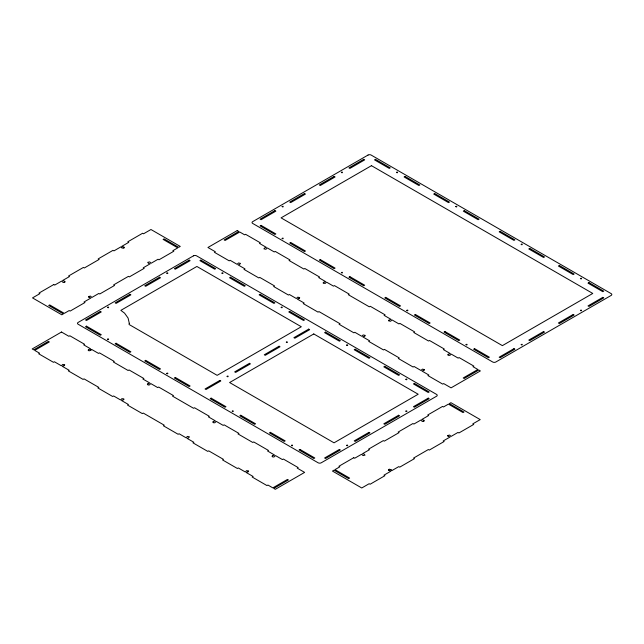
<?xml version="1.0" encoding="UTF-8"?>
<svg xmlns="http://www.w3.org/2000/svg" width="644" height="644" viewBox="0 0 644 644"><rect width="100%" height="100%" fill="white"/><g stroke="black" fill="none" stroke-linecap="round" stroke-linejoin="round"><path stroke-width="0.97" d="M107.572 307.309C108.538 308.854 109.416 306.174 107.572 307.309M107.572 339.163C108.538 340.708 109.416 338.019 107.572 339.163M129.291 323.328L129.033 324.463L217.149 375.339L301.303 326.75L196.887 266.463L120.855 310.36L124.566 313.153L128.092 318.064L129.291 323.328M166.788 273.112C167.754 274.658 168.639 271.977 166.788 273.112M166.788 373.351C167.754 374.897 168.639 372.216 166.788 373.351M221.963 273.112C222.929 274.658 223.806 271.977 221.963 273.112M227.107 376.321C228.073 377.867 228.95 375.186 227.107 376.321M232.251 411.138C233.217 412.683 234.094 410.003 232.251 411.138M282.144 206.515C283.11 208.06 283.988 205.38 282.144 206.515M282.144 238.369C283.11 239.914 283.988 237.233 282.144 238.369M281.187 307.309C282.153 308.854 283.03 306.174 281.187 307.309M286.33 342.125C287.288 343.671 288.174 340.99 286.33 342.125M341.368 172.326C342.334 173.872 343.212 171.191 341.368 172.326M291.466 445.334C292.432 446.88 293.318 444.199 291.466 445.334M341.368 272.557C342.334 274.103 343.212 271.422 341.368 272.557M346.641 345.095C347.607 346.641 348.485 343.96 346.641 345.095M396.535 172.326C397.501 173.872 398.386 171.191 396.535 172.326M346.641 445.334C347.607 446.88 348.485 444.199 346.641 445.334M406.823 310.352C407.789 311.897 408.666 309.217 406.823 310.352M405.865 379.292C406.831 380.837 407.708 378.157 405.865 379.292M405.865 411.138C406.831 412.683 407.708 410.003 405.865 411.138M455.759 206.515C456.725 208.06 457.602 205.38 455.759 206.515M466.047 344.54C467.013 346.086 467.89 343.405 466.047 344.54M521.213 244.309C522.179 245.855 523.065 243.174 521.213 244.309M521.213 344.54C522.179 346.086 523.065 343.405 521.213 344.54M580.437 278.498C581.403 280.043 582.281 277.363 580.437 278.498M580.437 310.352C581.403 311.897 582.281 309.217 580.437 310.352M53.79 284.535L38.986 293.084L39.92 293.624L32.514 297.898L61.816 314.811L63.37 313.91L48.727 305.457L49.66 304.918L64.311 313.37L69.214 310.537L70.156 311.076L84.96 302.527L84.026 301.988L90.957 297.987L88.622 297.174L89.089 296.908L88.461 296.546L90.49 296.095L91.891 297.447L98.83 293.439L99.764 293.978L114.568 285.437L113.634 284.898L128.438 276.348L129.372 276.888L144.184 268.339L143.242 267.799L150.181 263.79L148.78 263.525L147.685 262.358L149.714 261.907L151.115 263.251L158.054 259.25L158.988 259.79L173.791 251.241L172.858 250.701L177.768 247.868L163.117 239.407L164.051 238.868L178.702 247.328L180.256 246.427L150.962 229.514L143.556 233.788L142.622 233.249L127.818 241.798L128.752 242.337L121.813 246.338L124.155 247.151L123.688 247.417L124.308 247.779L123.374 248.318L121.346 247.69L121.813 247.417L120.879 246.877L113.948 250.878L113.014 250.339L98.202 258.888L99.136 259.427L84.332 267.976L83.398 267.437L68.594 275.986L69.528 276.526L62.597 280.526L64.931 281.339L64.464 281.613L65.084 281.967L64.15 282.507L63.064 282.418L61.655 281.074L54.724 285.075L53.79 284.535M61.502 332.03L32.2 348.951L33.762 349.845L48.405 341.392L49.346 341.932L34.696 350.392L39.606 353.226L38.664 353.765L53.476 362.314L54.41 361.767L61.341 365.776L62.75 364.423L64.77 364.874L64.15 365.237L64.617 365.502L62.275 366.315L69.214 370.316L68.28 370.855L83.084 379.405L84.018 378.865L98.822 387.414L97.888 387.954L112.692 396.503L113.634 395.963L120.565 399.964L121.966 398.62L123.994 399.063L123.374 399.425L123.841 399.699L121.499 400.504L128.438 404.513L127.504 405.052L142.308 413.601L143.242 413.062L164.284 425.209L163.343 425.748L178.155 434.289L179.088 433.75L186.019 437.759L187.428 436.407L189.449 436.857L188.362 438.025L186.953 438.298L193.892 442.299L192.959 442.839L207.762 451.388L208.696 450.848L223.5 459.397L222.566 459.937L237.37 468.486L238.312 467.947L245.243 471.947L246.644 470.603L248.673 471.046L248.053 471.408L248.52 471.682L246.177 472.487L253.116 476.496L252.182 477.035L266.986 485.584L267.92 485.037L272.831 487.878L287.482 479.418L288.415 479.957L273.764 488.418L275.326 489.311L304.62 472.398L297.222 468.124L298.156 467.584L283.352 459.035L282.41 459.575L275.479 455.574L274.078 456.926L272.984 457.015L272.05 456.475L272.67 456.113L272.203 455.839L274.545 455.034L267.606 451.025L268.54 450.486L253.736 441.945L252.802 442.484L237.998 433.935L238.932 433.396L224.128 424.847L223.194 425.386L216.255 421.377L214.855 422.73L213.76 422.818L212.826 422.279L213.454 421.925L212.987 421.651L215.321 420.838L208.382 416.837L209.324 416.298L194.512 407.749L193.578 408.288L172.544 396.141L173.478 395.601L158.674 387.052L157.732 387.591L150.801 383.591L149.4 384.943L148.305 385.032L147.371 384.492L147.991 384.13L147.524 383.864L149.867 383.051L142.928 379.05L143.862 378.503L129.058 369.962L128.124 370.501L113.32 361.952L114.254 361.413L99.45 352.864L98.516 353.403L91.577 349.402L90.643 349.942L91.11 350.207L89.081 350.835L88.148 350.296L88.775 349.942L88.309 349.668L90.643 348.855L83.704 344.854L84.646 344.315L69.834 335.766L68.9 336.305L61.502 332.03M193.458 255.845L78.133 322.435A2.206 1.272 0 0 0 78.133 324.23L318.136 462.795A2.206 1.272 0 0 0 321.251 462.795L436.584 396.213A2.206 1.272 0 0 0 436.584 394.418L196.573 255.845A2.206 1.272 0 0 0 193.458 255.845M237.242 230.568L207.94 247.481L215.346 251.756L214.412 252.295L229.216 260.844L230.149 260.305L237.089 264.314L238.489 262.961L240.518 263.412L239.423 264.579L238.022 264.853L244.953 268.854L244.02 269.393L258.824 277.942L259.757 277.403L274.569 285.952L273.636 286.491L288.44 295.041L289.373 294.501L296.304 298.502L297.713 297.15L299.734 297.6L299.114 297.963L299.581 298.236L297.246 299.041L304.177 303.05L303.243 303.59L318.047 312.131L318.981 311.591L340.024 323.739L339.09 324.278L353.894 332.827L354.828 332.288L361.767 336.297L363.168 334.944L365.196 335.395L364.568 335.757L365.035 336.023L362.701 336.836L369.632 340.837L368.698 341.376L383.502 349.925L384.436 349.386L399.248 357.935L398.314 358.475L413.118 367.024L414.052 366.484L420.983 370.485L422.392 369.133L424.412 369.584L423.792 369.946L424.259 370.211L421.925 371.024L428.856 375.025L427.922 375.573L442.726 384.114L443.66 383.574L451.066 387.849L480.368 370.936L478.806 370.034L464.155 378.495L463.221 377.956L477.872 369.495L472.962 366.661L473.895 366.122L459.091 357.573L458.158 358.112L451.219 354.111L449.818 355.456L447.789 355.005L448.417 354.651L447.95 354.377L450.285 353.572L443.354 349.563L444.288 349.024L429.484 340.475L428.542 341.014L413.738 332.473L414.672 331.926L399.868 323.385L398.934 323.924L391.995 319.915L390.594 321.267L388.574 320.817L389.193 320.454L388.726 320.189L391.061 319.376L384.13 315.375L385.064 314.836L370.26 306.286L369.326 306.826L348.283 294.678L349.217 294.139L334.413 285.59L333.479 286.129L326.54 282.128L325.139 283.473L323.111 283.03L323.739 282.668L323.272 282.394L325.606 281.589L318.675 277.58L319.609 277.041L304.805 268.492L303.863 269.031L289.059 260.49L289.993 259.951L275.189 251.402L274.255 251.941L267.316 247.932L265.916 249.284L263.895 248.834L264.982 247.666L266.383 247.393L259.452 243.392L260.385 242.852L245.581 234.303L244.648 234.843L239.737 232.009L225.086 240.47L224.152 239.93L238.803 231.47L237.242 230.568M368.03 155.059L252.706 221.641A2.206 1.272 0 0 0 252.706 223.444L492.708 362.009A2.206 1.272 0 0 0 495.824 362.009L611.156 295.427A2.206 1.272 0 0 0 611.156 293.624L371.145 155.059A2.206 1.272 0 0 0 368.03 155.059M100.335 311.406L85.531 319.955L86.465 320.495L101.269 311.946L100.335 311.406M129.951 294.316L115.147 302.865L116.081 303.404L130.885 294.855L129.951 294.316M159.559 277.218L144.755 285.767L145.689 286.306L160.493 277.757L159.559 277.218M189.175 260.12L174.363 268.669L175.297 269.208L190.109 260.659L189.175 260.12M274.916 210.62L260.104 219.169L261.045 219.709L275.849 211.16L274.916 210.62M304.523 193.522L289.719 202.071L290.653 202.61L305.457 194.061L304.523 193.522M334.131 176.432L319.327 184.973L320.261 185.512L335.073 176.971L334.131 176.432M363.747 159.334L348.943 167.883L349.877 168.422L364.681 159.873L363.747 159.334M86.465 326.162L85.531 326.709L100.335 335.25L101.269 334.711L86.465 326.162M200.864 260.12L199.922 260.659L214.734 269.208L215.668 268.669L200.864 260.12M261.045 225.376L260.104 225.915L274.916 234.464L275.849 233.925L261.045 225.376M375.436 159.334L374.502 159.873L389.306 168.422L390.24 167.883L375.436 159.334M371.459 165.677L281.066 217.865L502.376 345.635L592.762 293.447L371.459 165.677M116.081 343.26L115.147 343.799L129.951 352.349L130.885 351.809L116.081 343.26M230.472 277.218L229.538 277.757L244.342 286.306L245.275 285.767L230.472 277.218M290.653 242.474L289.719 243.013L304.523 251.563L305.457 251.023L290.653 242.474M405.044 176.432L404.11 176.971L418.914 185.512L419.848 184.973L405.044 176.432M145.689 360.358L144.755 360.898L159.559 369.447L160.493 368.907L145.689 360.358M260.079 294.316L259.146 294.855L273.95 303.404L274.891 302.865L260.079 294.316M320.261 259.564L319.327 260.104L334.131 268.653L335.073 268.113L320.261 259.564M434.66 193.522L433.718 194.061L448.53 202.61L449.464 202.071L434.66 193.522M175.297 377.456L174.363 377.996L189.175 386.545L190.109 385.998L175.297 377.456M289.695 311.406L288.762 311.946L303.566 320.495L304.499 319.955L289.695 311.406M349.877 276.662L348.943 277.202L363.747 285.751L364.681 285.212L349.877 276.662M464.268 210.62L463.334 211.16L478.138 219.709L479.072 219.169L464.268 210.62M219.87 380.419L205.066 388.968L206 389.507L220.812 380.966L219.87 380.419M249.486 363.329L234.682 371.878L235.615 372.417L250.419 363.868L249.486 363.329M279.094 346.231L264.29 354.78L265.223 355.319L280.027 346.77L279.094 346.231M308.709 329.132L293.897 337.681L294.839 338.221L309.643 329.672L308.709 329.132M313.773 333.946L229.61 382.536L334.035 442.822L418.189 394.233L313.773 333.946M211.143 398.145L210.21 398.684L225.014 407.233L225.947 406.694L211.143 398.145M325.542 332.103L324.6 332.642L339.412 341.191L340.346 340.652L325.542 332.103M385.724 297.359L384.782 297.898L399.594 306.447L400.528 305.908L385.724 297.359M500.114 231.317L499.181 231.856L513.984 240.405L514.918 239.866L500.114 231.317M240.759 415.243L239.826 415.783L254.63 424.332L255.563 423.792L240.759 415.243M355.15 349.201L354.216 349.74L369.02 358.289L369.954 357.75L355.15 349.201M415.332 314.457L414.398 314.997L429.202 323.546L430.136 322.998L415.332 314.457M529.722 248.407L528.788 248.954L543.592 257.495L544.526 256.956L529.722 248.407M270.367 432.341L269.433 432.881L284.237 441.43L285.171 440.89L270.367 432.341M384.758 366.299L383.824 366.839L398.628 375.388L399.57 374.84L384.758 366.299M444.94 331.547L444.006 332.087L458.81 340.636L459.752 340.096L444.94 331.547M559.338 265.505L558.396 266.044L573.208 274.594L574.142 274.054L559.338 265.505M299.975 449.44L299.041 449.979L313.853 458.52L314.787 457.981L299.975 449.44M414.374 383.389L413.44 383.929L428.244 392.478L429.178 391.938L414.374 383.389M474.556 348.646L473.622 349.185L488.426 357.734L489.36 357.195L474.556 348.646M588.946 282.603L588.012 283.143L602.816 291.692L603.75 291.152L588.946 282.603M339.412 449.44L324.6 457.981L325.542 458.52L340.346 449.979L339.412 449.44M369.02 432.341L354.216 440.89L355.15 441.43L369.954 432.881L369.02 432.341M398.628 415.243L383.824 423.792L384.758 424.332L399.57 415.783L398.628 415.243M428.244 398.145L413.44 406.694L414.374 407.233L429.178 398.684L428.244 398.145M513.984 348.646L499.181 357.195L500.114 357.734L514.918 349.185L513.984 348.646M543.592 331.547L528.788 340.096L529.722 340.636L544.526 332.087L543.592 331.547M573.208 314.457L558.396 322.998L559.338 323.546L574.142 314.997L573.208 314.457M602.816 297.359L588.012 305.908L588.946 306.447L603.75 297.898L602.816 297.359M353.733 457.707L338.929 466.256L339.863 466.795L334.961 469.629L349.603 478.089L348.67 478.629L334.019 470.168L332.465 471.07L361.759 487.983L369.165 483.708L370.099 484.248L384.903 475.707L383.969 475.167L390.908 471.158L388.565 470.353L389.032 470.08L388.413 469.718L389.346 469.178L391.375 469.806L390.908 470.08L391.842 470.619L398.773 466.618L399.715 467.158L414.519 458.609L413.585 458.069L428.389 449.52L429.323 450.059L444.127 441.51L443.193 440.971L450.132 436.97L447.789 436.157L448.256 435.891L447.636 435.529L449.665 435.078L451.066 436.431L457.997 432.422L458.931 432.961L473.743 424.412L472.801 423.873L480.207 419.598L450.905 402.685L449.351 403.587L464.002 412.047L463.06 412.587L448.417 404.126L443.507 406.96L442.573 406.42L427.761 414.969L428.703 415.509L421.764 419.51L424.098 420.323L423.631 420.588L424.259 420.951L423.325 421.49L422.231 421.401L420.83 420.049L413.891 424.058L412.957 423.519L398.153 432.068L399.087 432.607L384.283 441.148L383.349 440.609L368.545 449.158L369.479 449.697L362.54 453.706L363.949 453.972L365.035 455.147L363.007 455.59L361.606 454.245L354.675 458.246L353.733 457.707"/></g></svg>
